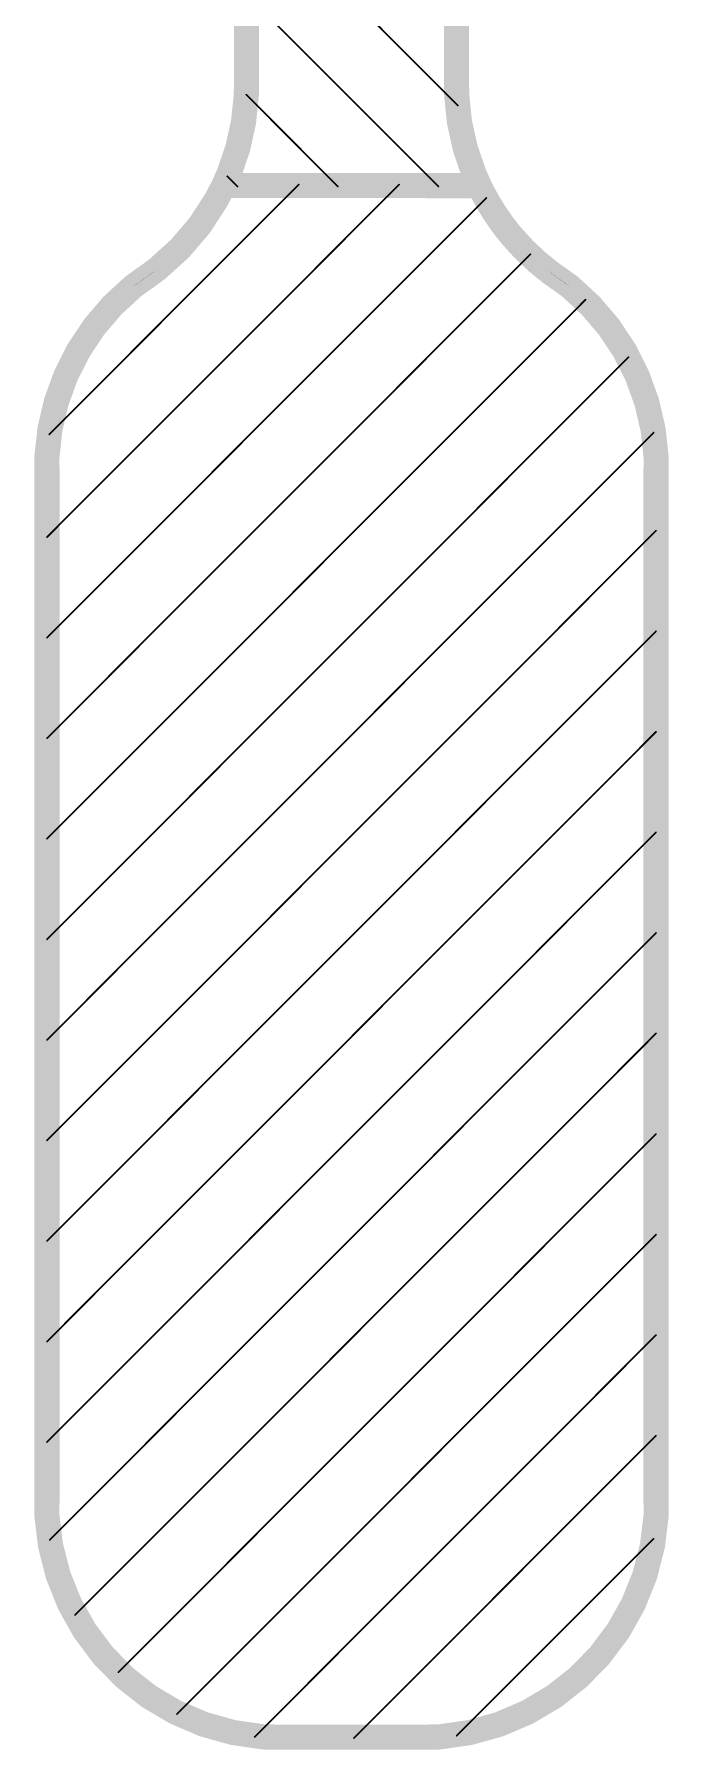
# Model space of a CAD drawing. Header units: inches. Extents: x -4.2 to 12.6, y -6.1 to 3.
# Drawn here: x 11.212 to 11.591, y -3.154 to -2.13 of the extents above; entities that cross this region are included whole.
import ezdxf

# ---------------------------------------------------------------- set-up
doc = ezdxf.new("R2010")
doc.units = ezdxf.units.IN
doc.header["$MEASUREMENT"] = 0
doc.layers.add('Dimension', color=6, linetype='Continuous')

msp = doc.modelspace()

# ---------------------------------------------------------------- linework, layer by layer
at = {"layer": 'Dimension'}
for points in [[(11.338217, -1.661293, 0.015, 0.015, 0), (11.3390883, -2.1587821, 0.015, 0.015, 0)], [(11.463648, -1.6610737, 0.015, 0.015, 0), (11.4645365, -2.1587781, 0.015, 0.015, 0)], [(11.3388901, -2.0463688, 0.001, 0.001, 0), (11.4653805, -2.1728592, 0.001, 0.001, 0)], [(11.3389953, -2.106474, 0.001, 0.001, 0), (11.4537238, -2.2212025, 0.001, 0.001, 0)], [(11.3373196, -2.1826217, 0.015, 0.015, 0), (11.3389512, -2.1667578, 0.015, 0.015, 0)], [(11.3389512, -2.1667578, 0.015, 0.015, 0), (11.3390883, -2.1587821, 0.015, 0.015, 0)], [(11.4645364, -2.1587781, 0.015, 0.015, 0), (11.464674, -2.1667659, 0.015, 0.015, 0)], [(11.4645364, -2.1587781, 0.015, 0.015, 0), (11.4645365, -2.1587781, 0.015, 0.015, 0)], [(11.464674, -2.1667659, 0.015, 0.015, 0), (11.4663105, -2.1826533, 0.015, 0.015, 0)], [(11.3389104, -2.1663891, 0.001, 0.001, 0), (11.3937103, -2.221189, 0.001, 0.001, 0)], [(11.3338979, -2.1981978, 0.015, 0.015, 0), (11.3373196, -2.1826217, 0.015, 0.015, 0)], [(11.4663105, -2.1826533, 0.015, 0.015, 0), (11.4697422, -2.1982516, 0.015, 0.015, 0)], [(11.3287305, -2.2132849, 0.015, 0.015, 0), (11.3338979, -2.1981978, 0.015, 0.015, 0)], [(11.4697422, -2.1982516, 0.015, 0.015, 0), (11.4749247, -2.2133589, 0.015, 0.015, 0)], [(11.3255121, -2.2205838, 0.015, 0.015, 0), (11.3287305, -2.2132849, 0.015, 0.015, 0)], [(11.4749247, -2.2133589, 0.015, 0.015, 0), (11.4781523, -2.2206668, 0.015, 0.015, 0)], [(11.2198947, -2.4304385, 0.001, 0.001, 0), (11.430267, -2.2200662, 0.001, 0.001, 0)], [(11.2212241, -2.3691091, 0.001, 0.001, 0), (11.3702805, -2.2200527, 0.001, 0.001, 0)], [(11.3112774, -2.2442125, 0.015, 0.015, 0), (11.3212881, -2.2287661, 0.015, 0.015, 0)], [(11.3212881, -2.2287661, 0.015, 0.015, 0), (11.3255121, -2.2205838, 0.015, 0.015, 0)], [(11.3255121, -2.2205838, 0.015, 0.015, 0), (11.3255122, -2.2205837, 0.015, 0.015, 0)], [(11.3255121, -2.2205838, 0.015, 0.015, 0), (11.4781523, -2.2206667, 0.015, 0.015, 0)], [(11.3255122, -2.2205837, 0.015, 0.015, 0), (11.4781523, -2.2206668, 0.015, 0.015, 0)], [(11.3276014, -2.2150801, 0.001, 0.001, 0), (11.3336967, -2.2211754, 0.001, 0.001, 0)], [(11.4781523, -2.2206668, 0.015, 0.015, 0), (11.4781523, -2.2206667, 0.015, 0.015, 0)], [(11.4781523, -2.2206668, 0.015, 0.015, 0), (11.4798445, -2.2240995, 0.015, 0.015, 0)], [(11.4798445, -2.2240995, 0.015, 0.015, 0), (11.4835068, -2.23082, 0.015, 0.015, 0)], [(11.2198943, -2.4904389, 0.001, 0.001, 0), (11.4823681, -2.2279651, 0.001, 0.001, 0)], [(11.4835068, -2.23082, 0.015, 0.015, 0), (11.4875301, -2.2373309, 0.015, 0.015, 0)], [(11.4875301, -2.2373309, 0.015, 0.015, 0), (11.4919025, -2.2436126, 0.015, 0.015, 0)], [(11.2993306, -2.2582152, 0.015, 0.015, 0), (11.3112774, -2.2442125, 0.015, 0.015, 0)], [(11.4919025, -2.2436126, 0.015, 0.015, 0), (11.4942156, -2.2466617, 0.015, 0.015, 0)], [(11.4942156, -2.2466617, 0.015, 0.015, 0), (11.4976001, -2.2508318, 0.015, 0.015, 0)], [(11.2856532, -2.2705333, 0.015, 0.015, 0), (11.2993306, -2.2582152, 0.015, 0.015, 0)], [(11.4976001, -2.2508318, 0.015, 0.015, 0), (11.5048355, -2.2587683, 0.015, 0.015, 0)], [(11.5048355, -2.2587683, 0.015, 0.015, 0), (11.5126568, -2.2661282, 0.015, 0.015, 0)], [(11.2198938, -2.5504394, 0.001, 0.001, 0), (11.5086968, -2.2616364, 0.001, 0.001, 0)], [(11.5126568, -2.2661282, 0.015, 0.015, 0), (11.5210181, -2.2728681, 0.015, 0.015, 0)], [(11.2713727, -2.2808503, 0.015, 0.015, 0), (11.2781976, -2.275936, 0.015, 0.015, 0)], [(11.2781976, -2.275936, 0.015, 0.015, 0), (11.2782382, -2.2759929, 0.015, 0.015, 0)], [(11.2782381, -2.275993, 0.015, 0.015, 0), (11.2856532, -2.2705333, 0.015, 0.015, 0)], [(11.2782381, -2.275993, 0.015, 0.015, 0), (11.2782382, -2.2759929, 0.015, 0.015, 0)], [(11.5210181, -2.2728681, 0.015, 0.015, 0), (11.5253862, -2.2759931, 0.015, 0.015, 0)], [(11.5253862, -2.2759931, 0.015, 0.015, 0), (11.5254276, -2.2759368, 0.015, 0.015, 0)], [(11.5254275, -2.2759369, 0.015, 0.015, 0), (11.5254276, -2.2759368, 0.015, 0.015, 0)], [(11.5254275, -2.2759369, 0.015, 0.015, 0), (11.5322518, -2.2808507, 0.015, 0.015, 0)], [(11.258995, -2.2922392, 0.015, 0.015, 0), (11.2713727, -2.2808503, 0.015, 0.015, 0)], [(11.5322518, -2.2808507, 0.015, 0.015, 0), (11.5446284, -2.2922383, 0.015, 0.015, 0)], [(11.2198934, -2.6104398, 0.001, 0.001, 0), (11.5416243, -2.2887089, 0.001, 0.001, 0)], [(11.2480665, -2.3050253, 0.015, 0.015, 0), (11.258995, -2.2922392, 0.015, 0.015, 0)], [(11.5446284, -2.2922383, 0.015, 0.015, 0), (11.5555561, -2.3050229, 0.015, 0.015, 0)], [(11.2387439, -2.3190254, 0.015, 0.015, 0), (11.2480665, -2.3050253, 0.015, 0.015, 0)], [(11.5555561, -2.3050229, 0.015, 0.015, 0), (11.5648784, -2.3190214, 0.015, 0.015, 0)], [(11.2311606, -2.3340391, 0.015, 0.015, 0), (11.2387439, -2.3190254, 0.015, 0.015, 0)], [(11.5648784, -2.3190214, 0.015, 0.015, 0), (11.5724615, -2.3340332, 0.015, 0.015, 0)], [(11.2198929, -2.6704403, 0.001, 0.001, 0), (11.5672944, -2.3230388, 0.001, 0.001, 0)], [(11.2254253, -2.3498513, 0.015, 0.015, 0), (11.2311606, -2.3340391, 0.015, 0.015, 0)], [(11.5724615, -2.3340332, 0.015, 0.015, 0), (11.5781971, -2.3498436, 0.015, 0.015, 0)], [(11.2216203, -2.3662353, 0.015, 0.015, 0), (11.2254253, -2.3498513, 0.015, 0.015, 0)], [(11.5781971, -2.3498436, 0.015, 0.015, 0), (11.5820027, -2.3662258, 0.015, 0.015, 0)], [(11.2197998, -2.3829567, 0.015, 0.015, 0), (11.2216203, -2.3662353, 0.015, 0.015, 0)], [(11.5820027, -2.3662258, 0.015, 0.015, 0), (11.5838242, -2.3829453, 0.015, 0.015, 0)], [(11.2198925, -2.7304407, 0.001, 0.001, 0), (11.5822847, -2.3680485, 0.001, 0.001, 0)], [(11.2197998, -2.3829567, 0.015, 0.015, 0), (11.219895, -2.3913662, 0.015, 0.015, 0)], [(11.2198905, -3.0046293, 0.015, 0.015, 0), (11.219895, -2.3913661, 0.015, 0.015, 0)], [(11.219895, -2.3913662, 0.015, 0.015, 0), (11.219895, -2.3913661, 0.015, 0.015, 0)], [(11.5837297, -2.391354, 0.015, 0.015, 0), (11.5838242, -2.3829453, 0.015, 0.015, 0)], [(11.5837297, -2.391354, 0.015, 0.015, 0), (11.58373, -3.0046313, 0.015, 0.015, 0)], [(11.2198921, -2.7904411, 0.001, 0.001, 0), (11.5837297, -2.4266035, 0.001, 0.001, 0)], [(11.2198916, -2.8504416, 0.001, 0.001, 0), (11.5837297, -2.4866035, 0.001, 0.001, 0)], [(11.2198912, -2.910442, 0.001, 0.001, 0), (11.5837298, -2.5466034, 0.001, 0.001, 0)], [(11.2198907, -2.9704425, 0.001, 0.001, 0), (11.5837298, -2.6066034, 0.001, 0.001, 0)], [(11.2214996, -3.0288336, 0.001, 0.001, 0), (11.5837298, -2.6666034, 0.001, 0.001, 0)], [(11.2367034, -3.0736298, 0.001, 0.001, 0), (11.5837299, -2.7266033, 0.001, 0.001, 0)], [(11.2625397, -3.1077935, 0.001, 0.001, 0), (11.5837299, -2.7866033, 0.001, 0.001, 0)], [(11.2975511, -3.1327821, 0.001, 0.001, 0), (11.5837299, -2.8466033, 0.001, 0.001, 0)], [(11.3439524, -3.1463808, 0.001, 0.001, 0), (11.58373, -2.9066032, 0.001, 0.001, 0)], [(11.403292, -3.1470412, 0.001, 0.001, 0), (11.58373, -2.9666032, 0.001, 0.001, 0)], [(11.219787, -3.0138246, 0.015, 0.015, 0), (11.2198905, -3.0046293, 0.015, 0.015, 0)], [(11.5837299, -3.0046313, 0.015, 0.015, 0), (11.5838332, -3.0138266, 0.015, 0.015, 0)], [(11.5837299, -3.0046313, 0.015, 0.015, 0), (11.58373, -3.0046313, 0.015, 0.015, 0)], [(11.219787, -3.0138246, 0.015, 0.015, 0), (11.2219825, -3.0320849, 0.015, 0.015, 0)], [(11.5816378, -3.0320867, 0.015, 0.015, 0), (11.5838332, -3.0138266, 0.015, 0.015, 0)], [(11.2219825, -3.0320849, 0.015, 0.015, 0), (11.2265426, -3.0499023, 0.015, 0.015, 0)], [(11.4646677, -3.1456655, 0.001, 0.001, 0), (11.5822059, -3.0281273, 0.001, 0.001, 0)], [(11.5770776, -3.049904, 0.015, 0.015, 0), (11.5816378, -3.0320867, 0.015, 0.015, 0)], [(11.2265426, -3.0499023, 0.015, 0.015, 0), (11.2333893, -3.0669722, 0.015, 0.015, 0)], [(11.5702307, -3.0669737, 0.015, 0.015, 0), (11.5770776, -3.049904, 0.015, 0.015, 0)], [(11.2333893, -3.0669722, 0.015, 0.015, 0), (11.2424056, -3.0830023, 0.015, 0.015, 0)], [(11.5612145, -3.0830037, 0.015, 0.015, 0), (11.5702307, -3.0669737, 0.015, 0.015, 0)], [(11.2424056, -3.0830023, 0.015, 0.015, 0), (11.253437, -3.0977184, 0.015, 0.015, 0)], [(11.550183, -3.0977196, 0.015, 0.015, 0), (11.5612145, -3.0830037, 0.015, 0.015, 0)], [(11.253437, -3.0977184, 0.015, 0.015, 0), (11.2662949, -3.1108687, 0.015, 0.015, 0)], [(11.5373251, -3.1108697, 0.015, 0.015, 0), (11.550183, -3.0977196, 0.015, 0.015, 0)], [(11.2662949, -3.1108687, 0.015, 0.015, 0), (11.2807592, -3.1222283, 0.015, 0.015, 0)], [(11.5228608, -3.1222291, 0.015, 0.015, 0), (11.5373251, -3.1108697, 0.015, 0.015, 0)], [(11.2807592, -3.1222283, 0.015, 0.015, 0), (11.2965826, -3.1316027, 0.015, 0.015, 0)], [(11.5070375, -3.1316033, 0.015, 0.015, 0), (11.5228608, -3.1222291, 0.015, 0.015, 0)], [(11.2965826, -3.1316027, 0.015, 0.015, 0), (11.3134942, -3.1388315, 0.015, 0.015, 0)], [(11.3134942, -3.1388315, 0.015, 0.015, 0), (11.3312046, -3.1437911, 0.015, 0.015, 0)], [(11.4724157, -3.1437914, 0.015, 0.015, 0), (11.490126, -3.1388319, 0.015, 0.015, 0)], [(11.490126, -3.1388319, 0.015, 0.015, 0), (11.5070375, -3.1316033, 0.015, 0.015, 0)], [(11.3312046, -3.1437911, 0.015, 0.015, 0), (11.3494109, -3.1463966, 0.015, 0.015, 0)], [(11.3494109, -3.1463966, 0.015, 0.015, 0), (11.3586061, -3.1465, 0.015, 0.015, 0)], [(11.3586061, -3.1465, 0.015, 0.015, 0), (11.3586062, -3.1465, 0.015, 0.015, 0)], [(11.3586062, -3.1465, 0.015, 0.015, 0), (11.4450142, -3.1465, 0.015, 0.015, 0)], [(11.4450142, -3.1465, 0.015, 0.015, 0), (11.4542095, -3.1463967, 0.015, 0.015, 0)], [(11.4542095, -3.1463967, 0.015, 0.015, 0), (11.4724157, -3.1437914, 0.015, 0.015, 0)]]:
    msp.add_lwpolyline(points, format="xyseb", dxfattribs=at)
for points in [[(11.3352012, -2.1667578, 0.0075, 0.0075, 1), (11.3427012, -2.1667578, 0.0075, 0.0075, 1)], [(11.3352012, -2.1667578, 0.0075, 0.0075, 1), (11.3427012, -2.1667578, 0.0075, 0.0075, 1)], [(11.3353383, -2.1587821, 0.0075, 0.0075, 1), (11.3428383, -2.1587821, 0.0075, 0.0075, 1)], [(11.3353383, -2.1587821, 0.0075, 0.0075, 1), (11.3428383, -2.1587821, 0.0075, 0.0075, 1)], [(11.4607864, -2.1587781, 0.0075, 0.0075, 1), (11.4682864, -2.1587781, 0.0075, 0.0075, 1)], [(11.4607864, -2.1587781, 0.0075, 0.0075, 1), (11.4682864, -2.1587781, 0.0075, 0.0075, 1)], [(11.4607865, -2.1587781, 0.0075, 0.0075, 1), (11.4682865, -2.1587781, 0.0075, 0.0075, 1)], [(11.4607865, -2.1587781, 0.0075, 0.0075, 1), (11.4682865, -2.1587781, 0.0075, 0.0075, 1)], [(11.460924, -2.1667659, 0.0075, 0.0075, 1), (11.468424, -2.1667659, 0.0075, 0.0075, 1)], [(11.460924, -2.1667659, 0.0075, 0.0075, 1), (11.468424, -2.1667659, 0.0075, 0.0075, 1)], [(11.3386604, -2.1663891, 0.0005, 0.0005, 1), (11.3391604, -2.1663891, 0.0005, 0.0005, 1)], [(11.3335696, -2.1826217, 0.0075, 0.0075, 1), (11.3410696, -2.1826217, 0.0075, 0.0075, 1)], [(11.3335696, -2.1826217, 0.0075, 0.0075, 1), (11.3410696, -2.1826217, 0.0075, 0.0075, 1)], [(11.4625605, -2.1826533, 0.0075, 0.0075, 1), (11.4700605, -2.1826533, 0.0075, 0.0075, 1)], [(11.4625605, -2.1826533, 0.0075, 0.0075, 1), (11.4700605, -2.1826533, 0.0075, 0.0075, 1)], [(11.4651305, -2.1728592, 0.0005, 0.0005, 1), (11.4656305, -2.1728592, 0.0005, 0.0005, 1)], [(11.3301479, -2.1981978, 0.0075, 0.0075, 1), (11.3376479, -2.1981978, 0.0075, 0.0075, 1)], [(11.3301479, -2.1981978, 0.0075, 0.0075, 1), (11.3376479, -2.1981978, 0.0075, 0.0075, 1)], [(11.4659922, -2.1982516, 0.0075, 0.0075, 1), (11.4734922, -2.1982516, 0.0075, 0.0075, 1)], [(11.4659922, -2.1982516, 0.0075, 0.0075, 1), (11.4734922, -2.1982516, 0.0075, 0.0075, 1)], [(11.3249805, -2.2132849, 0.0075, 0.0075, 1), (11.3324805, -2.2132849, 0.0075, 0.0075, 1)], [(11.3249805, -2.2132849, 0.0075, 0.0075, 1), (11.3324805, -2.2132849, 0.0075, 0.0075, 1)], [(11.4711747, -2.2133589, 0.0075, 0.0075, 1), (11.4786747, -2.2133589, 0.0075, 0.0075, 1)], [(11.4711747, -2.2133589, 0.0075, 0.0075, 1), (11.4786747, -2.2133589, 0.0075, 0.0075, 1)], [(11.3175381, -2.2287661, 0.0075, 0.0075, 1), (11.3250381, -2.2287661, 0.0075, 0.0075, 1)], [(11.3175381, -2.2287661, 0.0075, 0.0075, 1), (11.3250381, -2.2287661, 0.0075, 0.0075, 1)], [(11.3217621, -2.2205838, 0.0075, 0.0075, 1), (11.3292621, -2.2205838, 0.0075, 0.0075, 1)], [(11.3217621, -2.2205838, 0.0075, 0.0075, 1), (11.3292621, -2.2205838, 0.0075, 0.0075, 1)], [(11.3217621, -2.2205838, 0.0075, 0.0075, 1), (11.3292621, -2.2205838, 0.0075, 0.0075, 1)], [(11.3217621, -2.2205838, 0.0075, 0.0075, 1), (11.3292621, -2.2205838, 0.0075, 0.0075, 1)], [(11.3217622, -2.2205837, 0.0075, 0.0075, 1), (11.3292622, -2.2205837, 0.0075, 0.0075, 1)], [(11.3217622, -2.2205837, 0.0075, 0.0075, 1), (11.3292622, -2.2205837, 0.0075, 0.0075, 1)], [(11.3273514, -2.2150801, 0.0005, 0.0005, 1), (11.3278514, -2.2150801, 0.0005, 0.0005, 1)], [(11.3334467, -2.2211754, 0.0005, 0.0005, 1), (11.3339467, -2.2211754, 0.0005, 0.0005, 1)], [(11.3700305, -2.2200527, 0.0005, 0.0005, 1), (11.3705305, -2.2200527, 0.0005, 0.0005, 1)], [(11.3934603, -2.221189, 0.0005, 0.0005, 1), (11.3939603, -2.221189, 0.0005, 0.0005, 1)], [(11.430017, -2.2200662, 0.0005, 0.0005, 1), (11.430517, -2.2200662, 0.0005, 0.0005, 1)], [(11.4534738, -2.2212025, 0.0005, 0.0005, 1), (11.4539738, -2.2212025, 0.0005, 0.0005, 1)], [(11.4744023, -2.2206667, 0.0075, 0.0075, 1), (11.4819023, -2.2206667, 0.0075, 0.0075, 1)], [(11.4744023, -2.2206667, 0.0075, 0.0075, 1), (11.4819023, -2.2206667, 0.0075, 0.0075, 1)], [(11.4744023, -2.2206668, 0.0075, 0.0075, 1), (11.4819023, -2.2206668, 0.0075, 0.0075, 1)], [(11.4744023, -2.2206668, 0.0075, 0.0075, 1), (11.4819023, -2.2206668, 0.0075, 0.0075, 1)], [(11.4744023, -2.2206668, 0.0075, 0.0075, 1), (11.4819023, -2.2206668, 0.0075, 0.0075, 1)], [(11.4744023, -2.2206668, 0.0075, 0.0075, 1), (11.4819023, -2.2206668, 0.0075, 0.0075, 1)], [(11.4760945, -2.2240995, 0.0075, 0.0075, 1), (11.4835945, -2.2240995, 0.0075, 0.0075, 1)], [(11.4760945, -2.2240995, 0.0075, 0.0075, 1), (11.4835945, -2.2240995, 0.0075, 0.0075, 1)], [(11.4797568, -2.23082, 0.0075, 0.0075, 1), (11.4872568, -2.23082, 0.0075, 0.0075, 1)], [(11.4797568, -2.23082, 0.0075, 0.0075, 1), (11.4872568, -2.23082, 0.0075, 0.0075, 1)], [(11.4837801, -2.2373309, 0.0075, 0.0075, 1), (11.4912801, -2.2373309, 0.0075, 0.0075, 1)], [(11.4837801, -2.2373309, 0.0075, 0.0075, 1), (11.4912801, -2.2373309, 0.0075, 0.0075, 1)], [(11.4821181, -2.2279651, 0.0005, 0.0005, 1), (11.4826181, -2.2279651, 0.0005, 0.0005, 1)], [(11.3075274, -2.2442125, 0.0075, 0.0075, 1), (11.3150274, -2.2442125, 0.0075, 0.0075, 1)], [(11.3075274, -2.2442125, 0.0075, 0.0075, 1), (11.3150274, -2.2442125, 0.0075, 0.0075, 1)], [(11.4881525, -2.2436126, 0.0075, 0.0075, 1), (11.4956525, -2.2436126, 0.0075, 0.0075, 1)], [(11.4881525, -2.2436126, 0.0075, 0.0075, 1), (11.4956525, -2.2436126, 0.0075, 0.0075, 1)], [(11.4904656, -2.2466617, 0.0075, 0.0075, 1), (11.4979656, -2.2466617, 0.0075, 0.0075, 1)], [(11.4904656, -2.2466617, 0.0075, 0.0075, 1), (11.4979656, -2.2466617, 0.0075, 0.0075, 1)], [(11.2955806, -2.2582152, 0.0075, 0.0075, 1), (11.3030806, -2.2582152, 0.0075, 0.0075, 1)], [(11.2955806, -2.2582152, 0.0075, 0.0075, 1), (11.3030806, -2.2582152, 0.0075, 0.0075, 1)], [(11.4938501, -2.2508318, 0.0075, 0.0075, 1), (11.5013501, -2.2508318, 0.0075, 0.0075, 1)], [(11.4938501, -2.2508318, 0.0075, 0.0075, 1), (11.5013501, -2.2508318, 0.0075, 0.0075, 1)], [(11.5010855, -2.2587683, 0.0075, 0.0075, 1), (11.5085855, -2.2587683, 0.0075, 0.0075, 1)], [(11.5010855, -2.2587683, 0.0075, 0.0075, 1), (11.5085855, -2.2587683, 0.0075, 0.0075, 1)], [(11.5089068, -2.2661282, 0.0075, 0.0075, 1), (11.5164068, -2.2661282, 0.0075, 0.0075, 1)], [(11.5089068, -2.2661282, 0.0075, 0.0075, 1), (11.5164068, -2.2661282, 0.0075, 0.0075, 1)], [(11.5084468, -2.2616364, 0.0005, 0.0005, 1), (11.5089468, -2.2616364, 0.0005, 0.0005, 1)], [(11.2744476, -2.275936, 0.0075, 0.0075, 1), (11.2819476, -2.275936, 0.0075, 0.0075, 1)], [(11.2744476, -2.275936, 0.0075, 0.0075, 1), (11.2819476, -2.275936, 0.0075, 0.0075, 1)], [(11.2744881, -2.275993, 0.0075, 0.0075, 1), (11.2819881, -2.275993, 0.0075, 0.0075, 1)], [(11.2744881, -2.275993, 0.0075, 0.0075, 1), (11.2819881, -2.275993, 0.0075, 0.0075, 1)], [(11.2744882, -2.2759929, 0.0075, 0.0075, 1), (11.2819882, -2.2759929, 0.0075, 0.0075, 1)], [(11.2744882, -2.2759929, 0.0075, 0.0075, 1), (11.2819882, -2.2759929, 0.0075, 0.0075, 1)], [(11.2819032, -2.2705333, 0.0075, 0.0075, 1), (11.2894032, -2.2705333, 0.0075, 0.0075, 1)], [(11.2819032, -2.2705333, 0.0075, 0.0075, 1), (11.2894032, -2.2705333, 0.0075, 0.0075, 1)], [(11.5172681, -2.2728681, 0.0075, 0.0075, 1), (11.5247681, -2.2728681, 0.0075, 0.0075, 1)], [(11.5172681, -2.2728681, 0.0075, 0.0075, 1), (11.5247681, -2.2728681, 0.0075, 0.0075, 1)], [(11.5216362, -2.2759931, 0.0075, 0.0075, 1), (11.5291362, -2.2759931, 0.0075, 0.0075, 1)], [(11.5216362, -2.2759931, 0.0075, 0.0075, 1), (11.5291362, -2.2759931, 0.0075, 0.0075, 1)], [(11.5216775, -2.2759369, 0.0075, 0.0075, 1), (11.5291775, -2.2759369, 0.0075, 0.0075, 1)], [(11.5216775, -2.2759369, 0.0075, 0.0075, 1), (11.5291775, -2.2759369, 0.0075, 0.0075, 1)], [(11.5216776, -2.2759368, 0.0075, 0.0075, 1), (11.5291776, -2.2759368, 0.0075, 0.0075, 1)], [(11.5216776, -2.2759368, 0.0075, 0.0075, 1), (11.5291776, -2.2759368, 0.0075, 0.0075, 1)], [(11.2676227, -2.2808503, 0.0075, 0.0075, 1), (11.2751227, -2.2808503, 0.0075, 0.0075, 1)], [(11.2676227, -2.2808503, 0.0075, 0.0075, 1), (11.2751227, -2.2808503, 0.0075, 0.0075, 1)], [(11.5285018, -2.2808507, 0.0075, 0.0075, 1), (11.5360018, -2.2808507, 0.0075, 0.0075, 1)], [(11.5285018, -2.2808507, 0.0075, 0.0075, 1), (11.5360018, -2.2808507, 0.0075, 0.0075, 1)], [(11.255245, -2.2922392, 0.0075, 0.0075, 1), (11.262745, -2.2922392, 0.0075, 0.0075, 1)], [(11.255245, -2.2922392, 0.0075, 0.0075, 1), (11.262745, -2.2922392, 0.0075, 0.0075, 1)], [(11.5408784, -2.2922383, 0.0075, 0.0075, 1), (11.5483784, -2.2922383, 0.0075, 0.0075, 1)], [(11.5408784, -2.2922383, 0.0075, 0.0075, 1), (11.5483784, -2.2922383, 0.0075, 0.0075, 1)], [(11.5413743, -2.2887089, 0.0005, 0.0005, 1), (11.5418743, -2.2887089, 0.0005, 0.0005, 1)], [(11.2443165, -2.3050253, 0.0075, 0.0075, 1), (11.2518165, -2.3050253, 0.0075, 0.0075, 1)], [(11.2443165, -2.3050253, 0.0075, 0.0075, 1), (11.2518165, -2.3050253, 0.0075, 0.0075, 1)], [(11.5518061, -2.3050229, 0.0075, 0.0075, 1), (11.5593061, -2.3050229, 0.0075, 0.0075, 1)], [(11.5518061, -2.3050229, 0.0075, 0.0075, 1), (11.5593061, -2.3050229, 0.0075, 0.0075, 1)], [(11.2349939, -2.3190254, 0.0075, 0.0075, 1), (11.2424939, -2.3190254, 0.0075, 0.0075, 1)], [(11.2349939, -2.3190254, 0.0075, 0.0075, 1), (11.2424939, -2.3190254, 0.0075, 0.0075, 1)], [(11.5611284, -2.3190214, 0.0075, 0.0075, 1), (11.5686284, -2.3190214, 0.0075, 0.0075, 1)], [(11.5611284, -2.3190214, 0.0075, 0.0075, 1), (11.5686284, -2.3190214, 0.0075, 0.0075, 1)], [(11.5670444, -2.3230388, 0.0005, 0.0005, 1), (11.5675444, -2.3230388, 0.0005, 0.0005, 1)], [(11.2274106, -2.3340391, 0.0075, 0.0075, 1), (11.2349106, -2.3340391, 0.0075, 0.0075, 1)], [(11.2274106, -2.3340391, 0.0075, 0.0075, 1), (11.2349106, -2.3340391, 0.0075, 0.0075, 1)], [(11.5687115, -2.3340332, 0.0075, 0.0075, 1), (11.5762115, -2.3340332, 0.0075, 0.0075, 1)], [(11.5687115, -2.3340332, 0.0075, 0.0075, 1), (11.5762115, -2.3340332, 0.0075, 0.0075, 1)], [(11.2216753, -2.3498513, 0.0075, 0.0075, 1), (11.2291753, -2.3498513, 0.0075, 0.0075, 1)], [(11.2216753, -2.3498513, 0.0075, 0.0075, 1), (11.2291753, -2.3498513, 0.0075, 0.0075, 1)], [(11.5744471, -2.3498436, 0.0075, 0.0075, 1), (11.5819471, -2.3498436, 0.0075, 0.0075, 1)], [(11.5744471, -2.3498436, 0.0075, 0.0075, 1), (11.5819471, -2.3498436, 0.0075, 0.0075, 1)], [(11.2178703, -2.3662353, 0.0075, 0.0075, 1), (11.2253703, -2.3662353, 0.0075, 0.0075, 1)], [(11.2178703, -2.3662353, 0.0075, 0.0075, 1), (11.2253703, -2.3662353, 0.0075, 0.0075, 1)], [(11.5782527, -2.3662258, 0.0075, 0.0075, 1), (11.5857527, -2.3662258, 0.0075, 0.0075, 1)], [(11.5782527, -2.3662258, 0.0075, 0.0075, 1), (11.5857527, -2.3662258, 0.0075, 0.0075, 1)], [(11.2209741, -2.3691091, 0.0005, 0.0005, 1), (11.2214741, -2.3691091, 0.0005, 0.0005, 1)], [(11.5820347, -2.3680485, 0.0005, 0.0005, 1), (11.5825347, -2.3680485, 0.0005, 0.0005, 1)], [(11.2160498, -2.3829567, 0.0075, 0.0075, 1), (11.2235498, -2.3829567, 0.0075, 0.0075, 1)], [(11.2160498, -2.3829567, 0.0075, 0.0075, 1), (11.2235498, -2.3829567, 0.0075, 0.0075, 1)], [(11.216145, -2.3913661, 0.0075, 0.0075, 1), (11.223645, -2.3913661, 0.0075, 0.0075, 1)], [(11.216145, -2.3913661, 0.0075, 0.0075, 1), (11.223645, -2.3913661, 0.0075, 0.0075, 1)], [(11.216145, -2.3913662, 0.0075, 0.0075, 1), (11.223645, -2.3913662, 0.0075, 0.0075, 1)], [(11.216145, -2.3913662, 0.0075, 0.0075, 1), (11.223645, -2.3913662, 0.0075, 0.0075, 1)], [(11.5799797, -2.391354, 0.0075, 0.0075, 1), (11.5874797, -2.391354, 0.0075, 0.0075, 1)], [(11.5799797, -2.391354, 0.0075, 0.0075, 1), (11.5874797, -2.391354, 0.0075, 0.0075, 1)], [(11.5800742, -2.3829453, 0.0075, 0.0075, 1), (11.5875742, -2.3829453, 0.0075, 0.0075, 1)], [(11.5800742, -2.3829453, 0.0075, 0.0075, 1), (11.5875742, -2.3829453, 0.0075, 0.0075, 1)], [(11.2196447, -2.4304385, 0.0005, 0.0005, 1), (11.2201447, -2.4304385, 0.0005, 0.0005, 1)], [(11.5834797, -2.4266035, 0.0005, 0.0005, 1), (11.5839797, -2.4266035, 0.0005, 0.0005, 1)], [(11.5834797, -2.4866035, 0.0005, 0.0005, 1), (11.5839797, -2.4866035, 0.0005, 0.0005, 1)], [(11.2196443, -2.4904389, 0.0005, 0.0005, 1), (11.2201443, -2.4904389, 0.0005, 0.0005, 1)], [(11.5834798, -2.5466034, 0.0005, 0.0005, 1), (11.5839798, -2.5466034, 0.0005, 0.0005, 1)], [(11.2196438, -2.5504394, 0.0005, 0.0005, 1), (11.2201438, -2.5504394, 0.0005, 0.0005, 1)], [(11.2196434, -2.6104398, 0.0005, 0.0005, 1), (11.2201434, -2.6104398, 0.0005, 0.0005, 1)], [(11.5834798, -2.6066034, 0.0005, 0.0005, 1), (11.5839798, -2.6066034, 0.0005, 0.0005, 1)], [(11.2196429, -2.6704403, 0.0005, 0.0005, 1), (11.2201429, -2.6704403, 0.0005, 0.0005, 1)], [(11.5834798, -2.6666034, 0.0005, 0.0005, 1), (11.5839798, -2.6666034, 0.0005, 0.0005, 1)], [(11.2196425, -2.7304407, 0.0005, 0.0005, 1), (11.2201425, -2.7304407, 0.0005, 0.0005, 1)], [(11.5834799, -2.7266033, 0.0005, 0.0005, 1), (11.5839799, -2.7266033, 0.0005, 0.0005, 1)], [(11.2196421, -2.7904411, 0.0005, 0.0005, 1), (11.2201421, -2.7904411, 0.0005, 0.0005, 1)], [(11.5834799, -2.7866033, 0.0005, 0.0005, 1), (11.5839799, -2.7866033, 0.0005, 0.0005, 1)], [(11.2196416, -2.8504416, 0.0005, 0.0005, 1), (11.2201416, -2.8504416, 0.0005, 0.0005, 1)], [(11.5834799, -2.8466033, 0.0005, 0.0005, 1), (11.5839799, -2.8466033, 0.0005, 0.0005, 1)], [(11.58348, -2.9066032, 0.0005, 0.0005, 1), (11.58398, -2.9066032, 0.0005, 0.0005, 1)], [(11.2196412, -2.910442, 0.0005, 0.0005, 1), (11.2201412, -2.910442, 0.0005, 0.0005, 1)], [(11.58348, -2.9666032, 0.0005, 0.0005, 1), (11.58398, -2.9666032, 0.0005, 0.0005, 1)], [(11.2196407, -2.9704425, 0.0005, 0.0005, 1), (11.2201407, -2.9704425, 0.0005, 0.0005, 1)], [(11.2161405, -3.0046293, 0.0075, 0.0075, 1), (11.2236405, -3.0046293, 0.0075, 0.0075, 1)], [(11.2161405, -3.0046293, 0.0075, 0.0075, 1), (11.2236405, -3.0046293, 0.0075, 0.0075, 1)], [(11.5799799, -3.0046313, 0.0075, 0.0075, 1), (11.5874799, -3.0046313, 0.0075, 0.0075, 1)], [(11.5799799, -3.0046313, 0.0075, 0.0075, 1), (11.5874799, -3.0046313, 0.0075, 0.0075, 1)], [(11.57998, -3.0046313, 0.0075, 0.0075, 1), (11.58748, -3.0046313, 0.0075, 0.0075, 1)], [(11.57998, -3.0046313, 0.0075, 0.0075, 1), (11.58748, -3.0046313, 0.0075, 0.0075, 1)], [(11.216037, -3.0138246, 0.0075, 0.0075, 1), (11.223537, -3.0138246, 0.0075, 0.0075, 1)], [(11.216037, -3.0138246, 0.0075, 0.0075, 1), (11.223537, -3.0138246, 0.0075, 0.0075, 1)], [(11.5800832, -3.0138266, 0.0075, 0.0075, 1), (11.5875832, -3.0138266, 0.0075, 0.0075, 1)], [(11.5800832, -3.0138266, 0.0075, 0.0075, 1), (11.5875832, -3.0138266, 0.0075, 0.0075, 1)], [(11.2182325, -3.0320849, 0.0075, 0.0075, 1), (11.2257325, -3.0320849, 0.0075, 0.0075, 1)], [(11.2182325, -3.0320849, 0.0075, 0.0075, 1), (11.2257325, -3.0320849, 0.0075, 0.0075, 1)], [(11.2212496, -3.0288336, 0.0005, 0.0005, 1), (11.2217496, -3.0288336, 0.0005, 0.0005, 1)], [(11.5778878, -3.0320867, 0.0075, 0.0075, 1), (11.5853878, -3.0320867, 0.0075, 0.0075, 1)], [(11.5778878, -3.0320867, 0.0075, 0.0075, 1), (11.5853878, -3.0320867, 0.0075, 0.0075, 1)], [(11.5819559, -3.0281273, 0.0005, 0.0005, 1), (11.5824559, -3.0281273, 0.0005, 0.0005, 1)], [(11.2227926, -3.0499023, 0.0075, 0.0075, 1), (11.2302926, -3.0499023, 0.0075, 0.0075, 1)], [(11.2227926, -3.0499023, 0.0075, 0.0075, 1), (11.2302926, -3.0499023, 0.0075, 0.0075, 1)], [(11.5733276, -3.049904, 0.0075, 0.0075, 1), (11.5808276, -3.049904, 0.0075, 0.0075, 1)], [(11.5733276, -3.049904, 0.0075, 0.0075, 1), (11.5808276, -3.049904, 0.0075, 0.0075, 1)], [(11.2296393, -3.0669722, 0.0075, 0.0075, 1), (11.2371393, -3.0669722, 0.0075, 0.0075, 1)], [(11.2296393, -3.0669722, 0.0075, 0.0075, 1), (11.2371393, -3.0669722, 0.0075, 0.0075, 1)], [(11.5664807, -3.0669737, 0.0075, 0.0075, 1), (11.5739807, -3.0669737, 0.0075, 0.0075, 1)], [(11.5664807, -3.0669737, 0.0075, 0.0075, 1), (11.5739807, -3.0669737, 0.0075, 0.0075, 1)], [(11.2386556, -3.0830023, 0.0075, 0.0075, 1), (11.2461556, -3.0830023, 0.0075, 0.0075, 1)], [(11.2386556, -3.0830023, 0.0075, 0.0075, 1), (11.2461556, -3.0830023, 0.0075, 0.0075, 1)], [(11.2364534, -3.0736298, 0.0005, 0.0005, 1), (11.2369534, -3.0736298, 0.0005, 0.0005, 1)], [(11.5574645, -3.0830037, 0.0075, 0.0075, 1), (11.5649645, -3.0830037, 0.0075, 0.0075, 1)], [(11.5574645, -3.0830037, 0.0075, 0.0075, 1), (11.5649645, -3.0830037, 0.0075, 0.0075, 1)], [(11.249687, -3.0977184, 0.0075, 0.0075, 1), (11.257187, -3.0977184, 0.0075, 0.0075, 1)], [(11.249687, -3.0977184, 0.0075, 0.0075, 1), (11.257187, -3.0977184, 0.0075, 0.0075, 1)], [(11.546433, -3.0977196, 0.0075, 0.0075, 1), (11.553933, -3.0977196, 0.0075, 0.0075, 1)], [(11.546433, -3.0977196, 0.0075, 0.0075, 1), (11.553933, -3.0977196, 0.0075, 0.0075, 1)], [(11.2625449, -3.1108687, 0.0075, 0.0075, 1), (11.2700449, -3.1108687, 0.0075, 0.0075, 1)], [(11.2625449, -3.1108687, 0.0075, 0.0075, 1), (11.2700449, -3.1108687, 0.0075, 0.0075, 1)], [(11.2622897, -3.1077935, 0.0005, 0.0005, 1), (11.2627897, -3.1077935, 0.0005, 0.0005, 1)], [(11.5335751, -3.1108697, 0.0075, 0.0075, 1), (11.5410751, -3.1108697, 0.0075, 0.0075, 1)], [(11.5335751, -3.1108697, 0.0075, 0.0075, 1), (11.5410751, -3.1108697, 0.0075, 0.0075, 1)], [(11.2770092, -3.1222283, 0.0075, 0.0075, 1), (11.2845092, -3.1222283, 0.0075, 0.0075, 1)], [(11.2770092, -3.1222283, 0.0075, 0.0075, 1), (11.2845092, -3.1222283, 0.0075, 0.0075, 1)], [(11.5191108, -3.1222291, 0.0075, 0.0075, 1), (11.5266108, -3.1222291, 0.0075, 0.0075, 1)], [(11.5191108, -3.1222291, 0.0075, 0.0075, 1), (11.5266108, -3.1222291, 0.0075, 0.0075, 1)], [(11.2928326, -3.1316027, 0.0075, 0.0075, 1), (11.3003326, -3.1316027, 0.0075, 0.0075, 1)], [(11.2928326, -3.1316027, 0.0075, 0.0075, 1), (11.3003326, -3.1316027, 0.0075, 0.0075, 1)], [(11.2973011, -3.1327821, 0.0005, 0.0005, 1), (11.2978011, -3.1327821, 0.0005, 0.0005, 1)], [(11.3097442, -3.1388315, 0.0075, 0.0075, 1), (11.3172442, -3.1388315, 0.0075, 0.0075, 1)], [(11.3097442, -3.1388315, 0.0075, 0.0075, 1), (11.3172442, -3.1388315, 0.0075, 0.0075, 1)], [(11.486376, -3.1388319, 0.0075, 0.0075, 1), (11.493876, -3.1388319, 0.0075, 0.0075, 1)], [(11.486376, -3.1388319, 0.0075, 0.0075, 1), (11.493876, -3.1388319, 0.0075, 0.0075, 1)], [(11.5032875, -3.1316033, 0.0075, 0.0075, 1), (11.5107875, -3.1316033, 0.0075, 0.0075, 1)], [(11.5032875, -3.1316033, 0.0075, 0.0075, 1), (11.5107875, -3.1316033, 0.0075, 0.0075, 1)], [(11.3274546, -3.1437911, 0.0075, 0.0075, 1), (11.3349546, -3.1437911, 0.0075, 0.0075, 1)], [(11.3274546, -3.1437911, 0.0075, 0.0075, 1), (11.3349546, -3.1437911, 0.0075, 0.0075, 1)], [(11.3456609, -3.1463966, 0.0075, 0.0075, 1), (11.3531609, -3.1463966, 0.0075, 0.0075, 1)], [(11.3456609, -3.1463966, 0.0075, 0.0075, 1), (11.3531609, -3.1463966, 0.0075, 0.0075, 1)], [(11.3548561, -3.1465, 0.0075, 0.0075, 1), (11.3623561, -3.1465, 0.0075, 0.0075, 1)], [(11.3548561, -3.1465, 0.0075, 0.0075, 1), (11.3623561, -3.1465, 0.0075, 0.0075, 1)], [(11.3548562, -3.1465, 0.0075, 0.0075, 1), (11.3623562, -3.1465, 0.0075, 0.0075, 1)], [(11.3548562, -3.1465, 0.0075, 0.0075, 1), (11.3623562, -3.1465, 0.0075, 0.0075, 1)], [(11.4412642, -3.1465, 0.0075, 0.0075, 1), (11.4487642, -3.1465, 0.0075, 0.0075, 1)], [(11.4412642, -3.1465, 0.0075, 0.0075, 1), (11.4487642, -3.1465, 0.0075, 0.0075, 1)], [(11.4504595, -3.1463967, 0.0075, 0.0075, 1), (11.4579595, -3.1463967, 0.0075, 0.0075, 1)], [(11.4504595, -3.1463967, 0.0075, 0.0075, 1), (11.4579595, -3.1463967, 0.0075, 0.0075, 1)], [(11.4686657, -3.1437914, 0.0075, 0.0075, 1), (11.4761657, -3.1437914, 0.0075, 0.0075, 1)], [(11.4686657, -3.1437914, 0.0075, 0.0075, 1), (11.4761657, -3.1437914, 0.0075, 0.0075, 1)], [(11.3437024, -3.1463808, 0.0005, 0.0005, 1), (11.3442024, -3.1463808, 0.0005, 0.0005, 1)], [(11.403042, -3.1470412, 0.0005, 0.0005, 1), (11.403542, -3.1470412, 0.0005, 0.0005, 1)], [(11.4644177, -3.1456655, 0.0005, 0.0005, 1), (11.4649177, -3.1456655, 0.0005, 0.0005, 1)]]:
    msp.add_lwpolyline(points, format="xyseb", close=True, dxfattribs=at)

doc.saveas('drawing.dxf')
